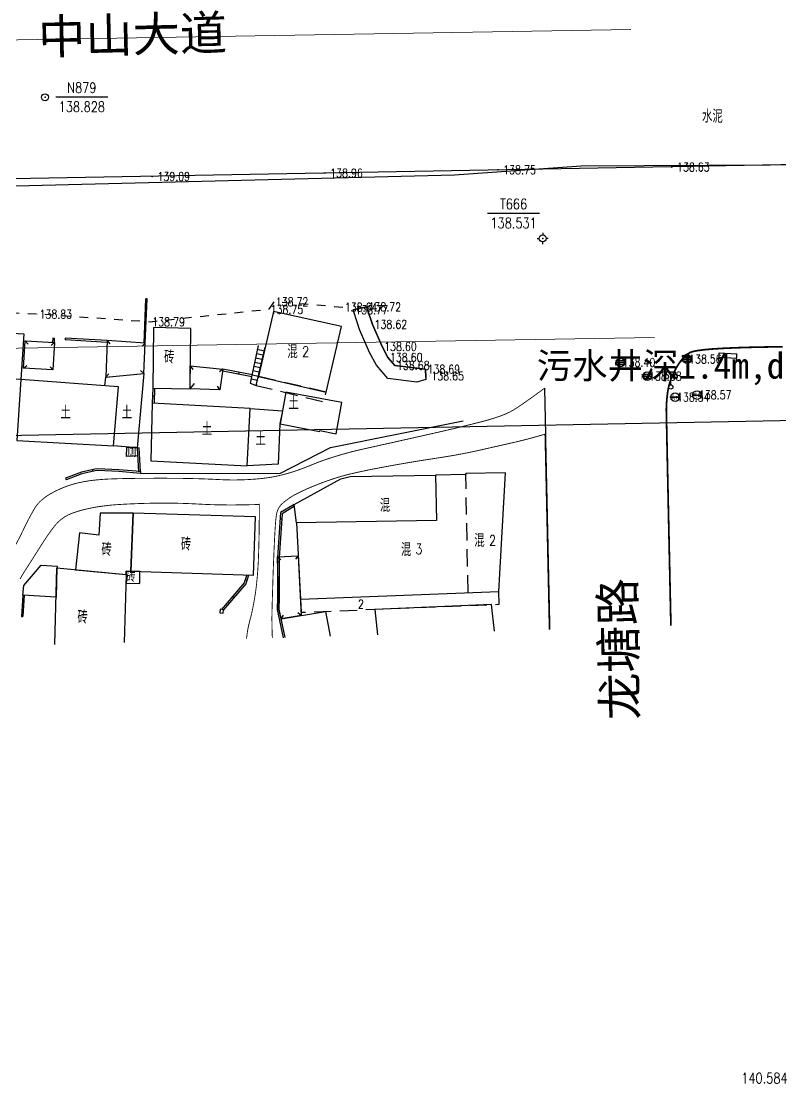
# Model space of a CAD drawing. Extents: x 529262 to 576451, y 2694391 to 2717535.
# Drawn here: x 566549.9 to 566637.6, y 2709577.2 to 2709700.4 of the extents above; entities that cross this region are included whole.
import ezdxf
from ezdxf.enums import TextEntityAlignment as Align
from ezdxf.xclip import XClip

# ---------------------------------------------------------------- set-up
doc = ezdxf.new("R2010")
doc.units = 0
doc.header["$XCLIPFRAME"] = 0
for name, pattern in [('X2', [10, 8, -2]), ('X5', [3, 2, -1]), ('X6', [2, 1, -1])]:
    doc.linetypes.add(name, pattern=pattern)
for name, color, linetype in [('a红线图', 1, 'Continuous'), ('COMPONENT', 8, 'Continuous'), ('DLDW', 8, 'Continuous'), ('DLSS', 4, 'Continuous'), ('DMTZ', 8, 'Continuous'), ('GCD', 8, 'Continuous'), ('GXYZ', 8, 'Continuous'), ('JMD', 8, 'Continuous'), ('KZD', 8, 'Continuous'), ('PP-COM', 7, 'Continuous'), ('RD-中线', 40, 'Continuous'), ('RD-红线', 7, 'Continuous'), ('RD-路名', 7, 'Continuous'), ('ZBTZ', 8, 'Continuous'), ('ZJ', 7, 'Continuous')]:
    doc.layers.add(name, color=color, linetype=linetype)
doc.layers.add('现状管道深度（物探资料）', color=2, linetype='Continuous', plot=False)
doc.styles.add('HZ', font='rs.shx', dxfattribs={"width": 0.8, "bigfont": 'hztxt.shx'})
doc.styles.add('romanc', font='romanc.shx', dxfattribs={"width": 0.8})
doc.styles.get("Standard").update_dxf_attribs({"font": '', "height": 2.5, "bigfont": 'smfs.shx'})
doc.styles.add('宋体', font='', dxfattribs={"width": 0.75})
doc.styles.add('黑体', font='simhei.ttf')
doc.styles.get('Standard').set_extended_font_data('FangSong_GB2312')
doc.styles.get('宋体').set_extended_font_data('SimSun')
doc.linetypes.add('10421', pattern='A,2,[150,AAA.SHX,S=0.5,R=0,X=0,Y=0.5],1e-11', length=2)
doc.linetypes.add('1161', pattern='A,0,[149,AAA.SHX,S=0.15,R=0,X=0,Y=0],-1.6', length=1.6)
doc.linetypes.add('444', pattern='A,4.5,[145,AAA.SHX,S=1,R=0,X=0,Y=1],4.5,-0.5,[146,AAA.SHX,S=1,R=0,X=0,Y=0],-0.5', length=10)

# ---------------------------------------------------------------- blocks, each defined once
blk = doc.blocks.new('A$C19FD0107')
at = {"layer": 'RD-中线', "color": 8, "linetype": 'Continuous'}
blk.add_lwpolyline([(-1765.32, 14833.87), (-1870.24, 14834.36, -0.07773), (-2297.41, 14903.2), (-2763.51, 15055.04, -0.002412), (-2772.67, 15058.08), (-3168.08, 15191.13, 0.031805), (-3413.66, 15256.72), (-3481.17, 15270.22, 0.040764), (-3610.52, 15285.28), (-3824.79, 15292.66, 0.003807), (-3833.93, 15292.91), (-3984.46, 15295.8, 0.004916), (-3996.26, 15295.91), (-4213.61, 15295.81, 0.004475), (-4218.97, 15295.76), (-4356.1, 15293.25, -0.000047), (-4356.15, 15293.25), (-5280.16, 15276.46)], format="xyb", dxfattribs=at)
at = {"layer": 'RD-中线', "color": 8, "linetype": 'Continuous', "flags": 128}
for points in [[(-4490.73, 14139.44, 0), (-4490.29, 14139.42)], [(-3818.25, 14086.17, 0), (-3817.74, 14086.17)]]:
    blk.add_lwpolyline(points, format="xyb", dxfattribs=at)
at = {"layer": 'RD-红线', "color": 8, "linetype": 'Continuous', "flags": 128}
blk.add_lwpolyline([(-4537.78, 15260.22), (-4358.43, 15263.69), (-4329.32, 15264.25, -0.258529), (-4226.51, 15209.85), (-4206.59, 15179.33)], format="xyb", dxfattribs=at)
blk = doc.blocks.new('GC200')
at = {"linetype": 'Continuous', "const_width": 0.2, "flags": 128}
blk.add_lwpolyline([(-0.1, 0, 1), (0.1, 0, 1)], format="xyb", close=True, dxfattribs=at)
blk = doc.blocks.new('gc097')
at = {"color": 8}
for p, q in [((-1, 2.9), (-1, 3.5)), ((-1, 3.5), (1, 3.5)), ((0, 0.5), (0, 3.5)), ((1, 3.5), (1, 2.9))]:
    blk.add_line(p, q, dxfattribs=at)
for centre in [(-1, 2.4), (1, 2.4), (0, 0)]:
    blk.add_circle(centre, 0.5, dxfattribs=at)
blk = doc.blocks.new('gc117')
at = {"color": 8}
blk.add_circle((0, 0), 0.8, dxfattribs=at)
blk.add_point((0, 0), dxfattribs=at)
blk = doc.blocks.new('gc116')
at = {"color": 8}
for p, q in [((-1.3, 0), (-0.8, 0)), ((0, 1.3), (0, 0.8)), ((1.3, 0), (0.8, 0)), ((0, -1.3), (0, -0.8))]:
    blk.add_line(p, q, dxfattribs=at)
blk.add_circle((0, 0), 0.8, dxfattribs=at)
blk.add_point((0, 0), dxfattribs=at)
blk = doc.blocks.new('gcbj0101')
blk.add_line((-1, 0), (1, 0))
blk.add_circle((0, 0), 1)
blk = doc.blocks.new('gcbj0103')
for p, q in [((-1, 0), (1, 0)), ((-0.9, 0.43), (0.9, 0.43)), ((-0.88, -0.47), (0.88, -0.47))]:
    blk.add_line(p, q)
blk.add_circle((0, 0), 1)

msp = doc.modelspace()

# ---------------------------------------------------------------- linework, layer by layer
at = {"layer": 'a红线图', "color": 8, "linetype": 'Continuous', "lineweight": 0, "flags": 128}
for points in [[(564727.349, 2709667.84), (566620.304, 2709699.43)], [(564727.349, 2709667.84), (566620.304, 2709699.43)], [(564727.349, 2709632.223), (566623.018, 2709663.858)], [(564727.349, 2709632.223), (566623.018, 2709663.858)]]:
    msp.add_lwpolyline(points, dxfattribs=at)
at = {"layer": 'DLDW', "color": 252, "linetype": 'Continuous'}
for p, q in [((566630.459, 2709661.077), (566630.512, 2709662.076)), ((566630.459, 2709661.077), (566630.512, 2709662.076)), ((566630.486, 2709661.576), (566632.53, 2709661.468)), ((566630.486, 2709661.576), (566632.53, 2709661.468)), ((566630.512, 2709662.076), (566632.556, 2709661.967)), ((566630.512, 2709662.076), (566632.556, 2709661.967)), ((566632.503, 2709660.968), (566632.556, 2709661.967)), ((566632.503, 2709660.968), (566632.556, 2709661.967))]:
    msp.add_line(p, q, dxfattribs=at)
at = {"layer": 'DLDW', "color": 252, "linetype": 'Continuous', "elevation": 139.402, "flags": 128}
msp.add_lwpolyline([(566563.351, 2709650.191), (566562.042, 2709650.126), (566562.082, 2709651.177), (566563.256, 2709651.12), (566563.301, 2709651.082)], dxfattribs=at)
at = {"layer": 'DLSS', "linetype": 'X6', "flags": 128}
msp.add_lwpolyline([(566587.005, 2709667.333), (566579.031, 2709667.967), (566578.435, 2709667.083), (566564.763, 2709665.639), (566551.733, 2709666.55), (566532.438, 2709667.198), (566527.127, 2709663.965)], dxfattribs=at)
msp.add_lwpolyline([(566587.005, 2709667.333), (566579.031, 2709667.967), (566578.435, 2709667.083), (566564.763, 2709665.639), (566551.733, 2709666.55), (566532.438, 2709667.198), (566527.127, 2709663.965)], dxfattribs=at)
at = {"layer": 'DLSS', "linetype": 'Continuous', "const_width": 0.2, "elevation": 139.079, "flags": 128}
for points in [[(566636.89, 2709662.77), (566635.9, 2709662.754), (566634.03, 2709662.715), (566632.38, 2709662.663), (566630.95, 2709662.6), (566629.74, 2709662.524), (566628.749, 2709662.436), (566627.978, 2709662.336), (566627.427, 2709662.224), (566627.095, 2709662.099), (566626.876, 2709661.956), (566626.662, 2709661.786), (566626.452, 2709661.59), (566626.247, 2709661.368), (566626.047, 2709661.12), (566625.851, 2709660.845), (566625.661, 2709660.545), (566625.475, 2709660.218), (566625.3, 2709659.88), (566625.143, 2709659.548), (566625.003, 2709659.22), (566624.881, 2709658.898), (566624.777, 2709658.581), (566624.69, 2709658.27), (566624.62, 2709657.963), (566624.568, 2709657.662), (566624.528, 2709657.365), (566624.493, 2709657.074), (566624.463, 2709656.787), (566624.439, 2709656.506), (566624.42, 2709656.23), (566624.407, 2709655.959), (566624.398, 2709655.692), (566624.396, 2709655.431), (566624.417, 2709654.237), (566624.479, 2709651.174), (566624.584, 2709646.24), (566624.65, 2709643.159)], [(566636.89, 2709662.77), (566635.9, 2709662.754), (566634.03, 2709662.715), (566632.38, 2709662.663), (566630.95, 2709662.6), (566629.74, 2709662.524), (566628.749, 2709662.436), (566627.978, 2709662.336), (566627.427, 2709662.224), (566627.095, 2709662.099), (566626.876, 2709661.956), (566626.662, 2709661.786), (566626.452, 2709661.59), (566626.247, 2709661.368), (566626.047, 2709661.12), (566625.851, 2709660.845), (566625.661, 2709660.545), (566625.475, 2709660.218), (566625.3, 2709659.88), (566625.143, 2709659.548), (566625.003, 2709659.22), (566624.881, 2709658.898), (566624.777, 2709658.581), (566624.69, 2709658.27), (566624.62, 2709657.963), (566624.568, 2709657.662), (566624.528, 2709657.365), (566624.493, 2709657.074), (566624.463, 2709656.787), (566624.439, 2709656.506), (566624.42, 2709656.23), (566624.407, 2709655.959), (566624.398, 2709655.692), (566624.396, 2709655.431), (566624.417, 2709654.237), (566624.479, 2709651.174), (566624.584, 2709646.24), (566624.65, 2709643.159)], [(566637.823, 2709662.784), (566636.89, 2709662.77)], [(566637.823, 2709662.784), (566636.89, 2709662.77)], [(566624.65, 2709643.159), (566624.73, 2709639.435), (566624.918, 2709630.761), (566624.923, 2709630.552)], [(566624.65, 2709643.159), (566624.73, 2709639.435), (566624.918, 2709630.761), (566624.923, 2709630.552)]]:
    msp.add_lwpolyline(points, dxfattribs=at)
at = {"layer": 'DLSS', "linetype": 'X2', "const_width": 0.1, "flags": 128}
for points in [[(566610.346, 2709658.014), (566609.728, 2709657.56), (566609.156, 2709657.144), (566608.631, 2709656.767), (566608.152, 2709656.428), (566607.719, 2709656.128), (566607.332, 2709655.867), (566606.992, 2709655.644), (566606.698, 2709655.459), (566606.407, 2709655.294), (566606.074, 2709655.13), (566605.699, 2709654.967), (566605.284, 2709654.805), (566604.827, 2709654.644), (566604.328, 2709654.484), (566603.788, 2709654.325), (566603.207, 2709654.166), (566602.582, 2709654.005), (566601.911, 2709653.835), (566601.194, 2709653.658), (566600.431, 2709653.473), (566599.622, 2709653.281), (566598.766, 2709653.081), (566597.865, 2709652.873), (566596.917, 2709652.658), (566595.952, 2709652.44), (566594.998, 2709652.225), (566594.055, 2709652.013), (566593.123, 2709651.804), (566592.202, 2709651.599), (566591.292, 2709651.396), (566590.393, 2709651.196), (566589.504, 2709650.999), (566588.633, 2709650.797), (566587.785, 2709650.584), (566586.961, 2709650.358), (566586.16, 2709650.121), (566585.382, 2709649.871), (566584.628, 2709649.61), (566583.897, 2709649.336), (566583.189, 2709649.051), (566582.497, 2709648.773), (566581.813, 2709648.522), (566581.137, 2709648.299), (566580.469, 2709648.103), (566579.808, 2709647.934), (566579.156, 2709647.793), (566578.512, 2709647.678), (566577.875, 2709647.592), (566577.239, 2709647.525), (566576.597, 2709647.473), (566575.948, 2709647.434), (566575.293, 2709647.409), (566574.631, 2709647.398), (566573.962, 2709647.401), (566573.287, 2709647.418), (566572.606, 2709647.448), (566571.902, 2709647.483), (566571.161, 2709647.513), (566570.381, 2709647.539), (566569.564, 2709647.56), (566568.71, 2709647.576), (566567.817, 2709647.587), (566566.887, 2709647.593), (566565.919, 2709647.595), (566564.963, 2709647.593), (566564.068, 2709647.589), (566563.234, 2709647.581), (566562.46, 2709647.571), (566561.748, 2709647.559), (566561.097, 2709647.543), (566560.507, 2709647.525), (566559.978, 2709647.505), (566559.487, 2709647.478), (566559.012, 2709647.444), (566558.551, 2709647.402), (566558.105, 2709647.352), (566557.675, 2709647.294), (566557.26, 2709647.227), (566556.859, 2709647.153), (566556.474, 2709647.07), (566556.097, 2709646.977), (566555.722, 2709646.87), (566555.349, 2709646.75), (566554.977, 2709646.617), (566554.607, 2709646.469), (566554.238, 2709646.308), (566553.872, 2709646.134), (566553.507, 2709645.946), (566553.155, 2709645.748), (566552.831, 2709645.543), (566552.532, 2709645.33), (566552.26, 2709645.11), (566552.015, 2709644.883), (566551.796, 2709644.648), (566551.603, 2709644.407), (566551.437, 2709644.158), (566551.279, 2709643.891), (566551.112, 2709643.597), (566550.936, 2709643.276), (566550.751, 2709642.927), (566550.557, 2709642.551), (566550.353, 2709642.147), (566550.141, 2709641.716), (566549.919, 2709641.258), (566549.69, 2709640.794), (566549.458, 2709640.348), (566549.221, 2709639.92), (566548.98, 2709639.509), (566548.735, 2709639.115), (566548.486, 2709638.739), (566548.233, 2709638.38), (566547.975, 2709638.039), (566547.714, 2709637.707), (566547.449, 2709637.377), (566547.18, 2709637.047), (566546.909, 2709636.719), (566546.633, 2709636.393), (566546.355, 2709636.067), (566546.073, 2709635.743), (566545.787, 2709635.421), (566545.485, 2709635.093), (566545.154, 2709634.753), (566544.794, 2709634.4), (566544.406, 2709634.036), (566543.988, 2709633.659), (566543.541, 2709633.271), (566543.065, 2709632.87), (566542.56, 2709632.457), (566542.026, 2709632.044), (566541.46, 2709631.642), (566540.864, 2709631.252), (566540.237, 2709630.874), (566539.579, 2709630.507), (566538.891, 2709630.152), (566538.171, 2709629.809), (566537.421, 2709629.477), (566536.659, 2709629.147), (566535.906, 2709628.807), (566535.16, 2709628.459), (566534.422, 2709628.101), (566533.752, 2709627.764)], [(566577.372, 2709644.656), (566577.371, 2709643.841), (566577.367, 2709643.048), (566577.359, 2709642.278), (566577.35, 2709641.53), (566577.337, 2709640.805), (566577.321, 2709640.102), (566577.303, 2709639.422), (566577.282, 2709638.765), (566577.257, 2709638.13), (566577.225, 2709637.519), (566577.189, 2709636.932), (566577.147, 2709636.368), (566577.099, 2709635.827), (566577.045, 2709635.31), (566576.986, 2709634.816), (566576.921, 2709634.346), (566576.852, 2709633.896), (566576.78, 2709633.463), (566576.705, 2709633.047), (566576.627, 2709632.648), (566576.547, 2709632.265), (566576.464, 2709631.9), (566576.378, 2709631.551), (566576.289, 2709631.22), (566576.203, 2709630.892), (566576.125, 2709630.557), (566576.056, 2709630.212), (566575.996, 2709629.86), (566575.943, 2709629.498), (566575.9, 2709629.129), (566575.893, 2709629.053)]]:
    msp.add_lwpolyline(points, dxfattribs=at)
at = {"layer": 'DLSS', "linetype": 'Continuous', "const_width": 0.1, "flags": 128}
for points in [[(566610.416, 2709652.693), (566609.886, 2709652.54), (566609.368, 2709652.395), (566608.862, 2709652.256), (566608.368, 2709652.125), (566607.886, 2709652.001), (566607.416, 2709651.884), (566606.958, 2709651.774), (566606.512, 2709651.671), (566606.066, 2709651.57), (566605.609, 2709651.467), (566605.139, 2709651.361), (566604.659, 2709651.252), (566604.167, 2709651.141), (566603.663, 2709651.027), (566603.148, 2709650.911), (566602.621, 2709650.791), (566602.074, 2709650.671), (566601.498, 2709650.552), (566600.893, 2709650.433), (566600.259, 2709650.315), (566599.596, 2709650.197), (566598.904, 2709650.081), (566598.183, 2709649.965), (566597.432, 2709649.85), (566596.666, 2709649.732), (566595.896, 2709649.611), (566595.122, 2709649.485), (566594.344, 2709649.354), (566593.563, 2709649.219), (566592.778, 2709649.08), (566591.99, 2709648.936), (566591.197, 2709648.788), (566590.429, 2709648.639), (566589.71, 2709648.494), (566589.042, 2709648.353), (566588.423, 2709648.215), (566587.856, 2709648.082), (566587.338, 2709647.952), (566586.871, 2709647.826), (566586.454, 2709647.703), (566586.061, 2709647.58), (566585.668, 2709647.45), (566585.274, 2709647.314), (566584.88, 2709647.173), (566584.484, 2709647.025), (566584.088, 2709646.871), (566583.691, 2709646.711), (566583.293, 2709646.545), (566582.909, 2709646.379), (566582.552, 2709646.22), (566582.222, 2709646.067), (566581.919, 2709645.92), (566581.644, 2709645.779), (566581.396, 2709645.645), (566581.176, 2709645.518), (566580.982, 2709645.396), (566580.808, 2709645.28), (566580.645, 2709645.166), (566580.493, 2709645.054), (566580.351, 2709644.946), (566580.221, 2709644.84), (566580.102, 2709644.737), (566579.993, 2709644.636), (566579.896, 2709644.539), (566579.807, 2709644.439), (566579.726, 2709644.334), (566579.652, 2709644.223), (566579.585, 2709644.105), (566579.525, 2709643.982), (566579.472, 2709643.853), (566579.426, 2709643.717), (566579.388, 2709643.576), (566579.353, 2709643.404), (566579.319, 2709643.176), (566579.286, 2709642.893), (566579.254, 2709642.554), (566579.223, 2709642.16), (566579.192, 2709641.711), (566579.163, 2709641.206), (566579.134, 2709640.646), (566579.107, 2709640.063), (566579.081, 2709639.49), (566579.056, 2709638.927), (566579.033, 2709638.374), (566579.011, 2709637.831), (566578.991, 2709637.298), (566578.972, 2709636.775), (566578.955, 2709636.263), (566578.938, 2709635.757), (566578.923, 2709635.256), (566578.907, 2709634.758), (566578.893, 2709634.265), (566578.878, 2709633.775), (566578.865, 2709633.29), (566578.851, 2709632.809), (566578.839, 2709632.332), (566578.829, 2709631.845), (566578.826, 2709631.335), (566578.83, 2709630.801), (566578.84, 2709630.245), (566578.856, 2709629.665), (566578.875, 2709629.144)], [(566577.363, 2709644.567), (566576.401, 2709644.54), (566575.475, 2709644.522), (566574.583, 2709644.513), (566573.727, 2709644.512), (566572.905, 2709644.521), (566572.119, 2709644.538), (566571.367, 2709644.563), (566570.65, 2709644.598), (566569.959, 2709644.634), (566569.285, 2709644.664), (566568.627, 2709644.688), (566567.986, 2709644.706), (566567.361, 2709644.719), (566566.752, 2709644.726), (566566.16, 2709644.727), (566565.585, 2709644.722), (566565.021, 2709644.713), (566564.464, 2709644.701), (566563.912, 2709644.686), (566563.368, 2709644.668), (566562.829, 2709644.647), (566562.297, 2709644.624), (566561.772, 2709644.597), (566561.253, 2709644.568), (566560.743, 2709644.534), (566560.247, 2709644.491), (566559.763, 2709644.441), (566559.293, 2709644.383), (566558.835, 2709644.317), (566558.391, 2709644.244), (566557.96, 2709644.162), (566557.542, 2709644.073), (566557.142, 2709643.978), (566556.769, 2709643.881), (566556.42, 2709643.78), (566556.096, 2709643.677), (566555.798, 2709643.571), (566555.525, 2709643.462), (566555.278, 2709643.35), (566555.055, 2709643.235), (566554.848, 2709643.111), (566554.644, 2709642.971), (566554.444, 2709642.816), (566554.247, 2709642.645), (566554.055, 2709642.459), (566553.867, 2709642.257), (566553.682, 2709642.04), (566553.502, 2709641.807), (566553.321, 2709641.56), (566553.137, 2709641.302), (566552.948, 2709641.033), (566552.756, 2709640.751), (566552.56, 2709640.458), (566552.36, 2709640.154), (566552.156, 2709639.837), (566551.948, 2709639.509), (566551.738, 2709639.176), (566551.528, 2709638.844), (566551.319, 2709638.513), (566551.109, 2709638.182), (566550.899, 2709637.853), (566550.689, 2709637.525), (566550.48, 2709637.197), (566550.27, 2709636.871), (566550.069, 2709636.551), (566549.888, 2709636.245), (566549.726, 2709635.952)]]:
    msp.add_lwpolyline(points, dxfattribs=at)
at = {"layer": 'DLSS', "linetype": 'Continuous', "const_width": 0.2}
msp.add_lwpolyline([(566610.416, 2709652.643), (566610.616, 2709643.52), (566610.796, 2709635.285), (566610.909, 2709630.123)], dxfattribs=at)
at = {"layer": 'DMTZ', "linetype": '10421', "flags": 128}
msp.add_lwpolyline([(566563.637, 2709648.159), (566579.829, 2709648.182), (566585.597, 2709651.133), (566600.917, 2709654.233)], dxfattribs=at)
at = {"layer": 'JMD', "linetype": 'Continuous'}
for p, q in [((566564.411, 2709668.308), (566564.261, 2709668.314)), ((566550.316, 2709663.467), (566550.648, 2709663.093)), ((566554.944, 2709663.768), (566554.932, 2709663.569)), ((566559.779, 2709663.486), (566559.767, 2709663.286)), ((566559.779, 2709663.486), (566560.115, 2709663.116)), ((566553.484, 2709663.279), (566553.284, 2709663.285)), ((566553.71, 2709663.266), (566553.336, 2709662.934)), ((566564.2, 2709663.197), (566563.826, 2709662.865)), ((566564.2, 2709663.197), (566564.05, 2709663.203)), ((566577.22, 2709662.919), (566576.328, 2709658.572)), ((566577.008, 2709658.318, 143.29), (566578.036, 2709662.751)), ((566577.132, 2709662.49), (566577.937, 2709662.325)), ((566576.831, 2709661.021), (566577.598, 2709660.863)), ((566576.931, 2709661.511), (566577.711, 2709661.351)), ((566577.032, 2709662.001), (566577.824, 2709661.838)), ((566550.128, 2709660.301), (566550.502, 2709660.633)), ((566553.522, 2709660.099), (566553.19, 2709660.473)), ((566564.012, 2709659.685), (566563.651, 2709660.032)), ((566569.399, 2709660.565), (566569.708, 2709660.171)), ((566573.17, 2709660.202), (566572.776, 2709659.894)), ((566575.016, 2709659.841), (566574.978, 2709659.645)), ((566576.63, 2709660.041), (566577.372, 2709659.889)), ((566576.73, 2709660.531), (566577.485, 2709660.376)), ((566559.649, 2709659.283), (566559.991, 2709659.647)), ((566569.363, 2709657.935, 138.95), (566569.894, 2709658.543)), ((566576.328, 2709658.572), (566577.008, 2709658.318, 143.29)), ((566576.429, 2709659.062), (566577.146, 2709658.915)), ((566576.529, 2709659.552), (566577.259, 2709659.402)), ((566577.259, 2709659.402), (566577.221, 2709659.206)), ((566572.821, 2709657.823), (566572.522, 2709658.224)), ((566565.035, 2709657.154, 138.746), (566565.234, 2709657.148, 138.746)), ((566563.501, 2709651.093), (566563.301, 2709651.082)), ((566554.987, 2709647.615), (566555.056, 2709647.427)), ((566558.096, 2709648.573), (566558.141, 2709648.378)), ((566563.654, 2709648.359), (566563.454, 2709648.348)), ((566563.654, 2709648.359), (566563.637, 2709648.159)), ((566579.777, 2709642.927), (566579.976, 2709642.913)), ((566579.472, 2709637.937), (566579.672, 2709637.936)), ((566579.475, 2709638.505), (566579.842, 2709638.166)), ((566581.87, 2709638.632), (566581.535, 2709638.261)), ((566575.916, 2709635.773, 139.848), (566575.725, 2709635.833, 139.848)), ((566550.043, 2709634.097), (566550.193, 2709634.088)), ((566574.469, 2709633.841, 139.848), (566574.317, 2709633.97, 139.848)), ((566579.439, 2709632.937), (566579.639, 2709632.934)), ((566549.894, 2709631.644), (566550.044, 2709631.635)), ((566579.884, 2709631.362), (566580.162, 2709631.777)), ((566582.219, 2709631.753), (566581.829, 2709632.066))]:
    msp.add_line(p, q, dxfattribs=at)
at = {"layer": 'JMD', "linetype": '444', "flags": 128}
msp.add_lwpolyline([(566448.105, 2709679.011), (566546.096, 2709681.278), (566599.934, 2709682.641), (566614.55, 2709683.695), (566672.77, 2709684.004), (566687.838, 2709683.703), (566702.303, 2709683.402), (566712.136, 2709681.984)], dxfattribs=at)
at = {"layer": 'JMD', "linetype": 'Continuous', "flags": 128}
for points in [[(566564.05, 2709663.203), (566564.261, 2709668.314)], [(566564.2, 2709663.197), (566564.411, 2709668.308)], [(566596.6, 2709659.214), (566596.558, 2709660.179), (566593.037, 2709660.63), (566592.222, 2709661.557), (566591.554, 2709662.807), (566590.446, 2709665.366), (566589.742, 2709667.379), (566588.218, 2709667.03)], [(566559.767, 2709663.286), (566554.932, 2709663.569)], [(566559.779, 2709663.486), (566554.944, 2709663.768)], [(566573.141, 2709660.004), (566576.488, 2709659.349)], [(566563.454, 2709648.348), (566563.301, 2709651.082)], [(566563.637, 2709648.159), (566561.126, 2709648.37), (566558.716, 2709648.486), (566558.406, 2709648.439), (566556.867, 2709648.088), (566555.056, 2709647.427)], [(566581.405, 2709644.556), (566579.824, 2709643.621), (566579.475, 2709638.455), (566579.454, 2709633.82), (566579.431, 2709632.448), (566580.134, 2709629.182)], [(566581.432, 2709644.354), (566580.018, 2709643.484), (566579.675, 2709638.447), (566579.654, 2709633.818), (566579.631, 2709632.468), (566580.337, 2709629.189)]]:
    msp.add_lwpolyline(points, dxfattribs=at)
for points in [[(566588.218, 2709667.03), (566589.742, 2709667.379), (566590.446, 2709665.366), (566591.554, 2709662.807), (566592.222, 2709661.557), (566593.037, 2709660.63), (566596.558, 2709660.179), (566596.6, 2709659.214), (566596.599, 2709658.994), (566595.572, 2709658.692), (566592.234, 2709659.12), (566590.898, 2709660.64), (566590.112, 2709662.111), (566588.955, 2709664.783), (566588.704, 2709665.5), (566588.219, 2709667.031)], [(566553.498, 2709663.756), (566553.484, 2709663.279), (566553.71, 2709663.266), (566553.723, 2709663.742)], [(566579.544, 2709649.222), (566575.956, 2709649.015), (566576.311, 2709655.649), (566580.056, 2709655.398), (566579.759, 2709653.879)], [(566550.043, 2709634.097), (566550.15, 2709635.226), (566552.184, 2709637.549), (566554.029, 2709637.436), (566554.021, 2709637.236), (566553.991, 2709637.239), (566553.904, 2709633.864)], [(566573.191, 2709632.004), (566573.248, 2709632.407), (566572.852, 2709632.463), (566572.795, 2709632.06)]]:
    msp.add_lwpolyline(points, close=True, dxfattribs=at)
for points, elevation in [([(566586.849, 2709665.12), (566578.992, 2709666.869), (566577.258, 2709659.346), (566585.101, 2709657.538)], 143.29), ([(566569.46, 2709664.909), (566565.156, 2709665.001), (566565.059, 2709657.994), (566569.363, 2709657.935)], 138.95), ([(566549.809, 2709659.001), (566545.803, 2709659.251), (566546.147, 2709664.519), (566550.152, 2709664.257)], 138.916), ([(566553.71, 2709663.266), (566553.522, 2709660.099), (566550.128, 2709660.301), (566550.316, 2709663.467)], 138.449), ([(566569.399, 2709660.565), (566573.17, 2709660.202), (566572.821, 2709657.823), (566569.363, 2709657.935)], 138.95), ([(566561.113, 2709658.151), (566549.809, 2709659.001), (566549.37, 2709651.942), (566560.517, 2709651.335)], 140.5), ([(566579.774, 2709653.869), (566584.339, 2709652.997), (566584.358, 2709653.095), (566586.241, 2709652.741), (566586.902, 2709656.341), (566580.445, 2709657.526)], 138.611), ([(566565.009, 2709656.255), (566564.854, 2709649.61), (566575.956, 2709649.015), (566576.311, 2709655.649)], 138.725), ([(566581.668, 2709642.44), (566581.405, 2709644.556), (566586.788, 2709647.52), (566587.874, 2709647.804), (566597.741, 2709647.97), (566597.83, 2709642.711)], 139.56), ([(566605.041, 2709634.531), (566605.806, 2709648.238), (566601.219, 2709648.147), (566601.222, 2709648.039), (566597.741, 2709647.97), (566597.83, 2709642.711), (566581.668, 2709642.44), (566582.134, 2709633.636)], 139.56), ([(566562.785, 2709643.562), (566558.997, 2709643.579), (566558.847, 2709641.026), (566556.596, 2709641.281), (566556.149, 2709637.036), (566561.992, 2709636.488), (566561.997, 2709636.846), (566562.542, 2709636.846)], 139.678), ([(566576.716, 2709636.4), (566576.932, 2709643.134), (566562.785, 2709643.562), (566562.542, 2709636.846)], 139.678), ([(566579.475, 2709638.505), (566581.87, 2709638.632), (566582.219, 2709631.753), (566579.884, 2709631.362), (566579.631, 2709632.468)], 139.593), ([(566561.976, 2709635.494), (566563.55, 2709635.438), (566563.571, 2709636.821), (566561.997, 2709636.846)], 140.044)]:
    msp.add_lwpolyline(points, close=True, dxfattribs=dict(at, elevation=elevation))
for points, elevation in [([(566564.012, 2709659.685), (566564.2, 2709663.197), (566559.779, 2709663.486), (566559.649, 2709659.283)], 140.172), ([(566559.523, 2709658.264), (566559.649, 2709659.283), (566564.012, 2709659.685), (566563.256, 2709651.12), (566560.517, 2709651.335)], 140.5), ([(566565.259, 2709657.992), (566565.209, 2709656.244)], 138.746), ([(566553.764, 2709628.376), (566553.991, 2709637.239), (566561.992, 2709636.488), (566561.757, 2709628.62)], 141.965), ([(566575.911, 2709636.425), (566575.62, 2709635.5), (566573.013, 2709632.44)], 139.848), ([(566576.116, 2709636.41), (566575.799, 2709635.402), (566573.248, 2709632.407)], 139.848), ([(566550.043, 2709634.097), (566549.894, 2709631.644)], 140.339), ([(566550.193, 2709634.088), (566550.044, 2709631.635)], 140.339), ([(566604.555, 2709629.929), (566604.204, 2709633.007), (566590.706, 2709632.455), (566591.031, 2709629.516)], 140.452), ([(566580.348, 2709629.189), (566579.884, 2709631.362), (566585.001, 2709632.219), (566585.567, 2709629.348)], 140.452)]:
    msp.add_lwpolyline(points, dxfattribs=dict(at, elevation=elevation))
at = {"layer": 'JMD', "flags": 128}
for points in [[(566576.528, 2709659.545), (566573.17, 2709660.202)], [(566563.654, 2709648.359), (566563.501, 2709651.093)], [(566563.654, 2709648.359), (566561.14, 2709648.57), (566558.706, 2709648.687), (566558.369, 2709648.636), (566556.81, 2709648.28), (566554.987, 2709647.615)]]:
    msp.add_lwpolyline(points, dxfattribs=at)
at = {"layer": 'JMD', "linetype": 'X5', "elevation": 143.29, "flags": 128}
msp.add_lwpolyline([(566585.101, 2709657.538), (566577.258, 2709659.346), (566577.008, 2709658.318), (566584.829, 2709656.417)], close=True, dxfattribs=at)
at = {"layer": 'JMD', "elevation": 138.746, "flags": 128}
msp.add_lwpolyline([(566565.059, 2709657.994), (566565.009, 2709656.255)], dxfattribs=at)
at = {"layer": 'JMD', "linetype": 'X5', "elevation": 139.56, "flags": 128}
msp.add_lwpolyline([(566601.493, 2709634.392), (566601.219, 2709648.147)], dxfattribs=at)
at = {"layer": 'JMD', "linetype": 'X5', "flags": 128}
msp.add_lwpolyline([(566582.134, 2709633.636), (566582.214, 2709632.116), (566605.076, 2709633.041), (566605.041, 2709634.531)], dxfattribs=at)
at = {"layer": 'KZD', "linetype": 'Continuous'}
for p, q in [((566559.864, 2709691.599, 138.828), (566553.864, 2709691.599, 138.828)), ((566609.745, 2709678.172, 138.531), (566603.745, 2709678.172, 138.531))]:
    msp.add_line(p, q, dxfattribs=at)
at = {"layer": 'ZBTZ', "linetype": '1161', "elevation": 138.434, "flags": 128}
msp.add_lwpolyline([(566610.466, 2709652.643), (566610.346, 2709658.014)], dxfattribs=at)

# ---------------------------------------------------------------- block references
at = {"layer": 'COMPONENT', "linetype": 'Continuous', "xscale": 0.5, "yscale": 0.5}
for name, p in [('gcbj0103', (566619.103, 2709660.975)), ('gcbj0103', (566626.811, 2709661.356)), ('gcbj0103', (566622.165, 2709659.383)), ('gcbj0101', (566625.402, 2709656.961)), ('gcbj0101', (566627.942, 2709657.209))]:
    msp.add_blockref(name, p, dxfattribs=at)
at = {"layer": 'DLDW', "color": 252, "linetype": 'Continuous', "xscale": 0.5, "yscale": 0.5}
msp.add_blockref('gc097', (566624.912, 2709658.139, 138.4), dxfattribs=at)
msp.add_blockref('gc097', (566624.912, 2709658.139, 138.4), dxfattribs=at)
at = {"layer": 'GCD', "linetype": 'Continuous'}
ref = msp.add_blockref('GC200', (566584.955, 2709682.844, 138.96), dxfattribs=dict(at, xscale=0.5, yscale=0.5, zscale=0.5))
ref.add_attrib('height', '138.96', dxfattribs={"linetype": 'Continuous', "height": 1, "style": 'HZ', "width": 0.8}).set_placement((566585.555, 2709682.844, 138.96), align=Align.MIDDLE_LEFT)
ref = msp.add_blockref('GC200', (566604.949, 2709683.224, 138.748), dxfattribs=dict(at, xscale=0.5, yscale=0.5, zscale=0.5))
ref.add_attrib('height', '138.75', dxfattribs={"linetype": 'Continuous', "height": 1, "style": 'HZ', "width": 0.8}).set_placement((566605.549, 2709683.224, 138.748), align=Align.MIDDLE_LEFT)
ref = msp.add_blockref('GC200', (566625.032, 2709683.542, 138.63), dxfattribs=dict(at, xscale=0.5, yscale=0.5, zscale=0.5))
ref.add_attrib('height', '138.63', dxfattribs={"linetype": 'Continuous', "height": 1, "style": 'HZ', "width": 0.8}).set_placement((566625.632, 2709683.542, 138.63), align=Align.MIDDLE_LEFT)
ref = msp.add_blockref('GC200', (566564.997, 2709682.447, 139.09), dxfattribs=dict(at, xscale=0.5, yscale=0.5, zscale=0.5))
ref.add_attrib('height', '139.09', dxfattribs={"linetype": 'Continuous', "height": 1, "style": 'HZ', "width": 0.8}).set_placement((566565.597, 2709682.447, 139.09), align=Align.MIDDLE_LEFT)
ref = msp.add_blockref('GC200', (566579.027, 2709667.97, 138.716), dxfattribs=dict(at, xscale=0.1999999999534339, yscale=0.1999999999534339, zscale=0.1999999999534339))
ref.add_attrib('height', '138.72', dxfattribs={"linetype": 'Continuous', "height": 1, "style": 'HZ', "width": 0.8}).set_placement((566579.267, 2709667.97, 138.716), align=Align.MIDDLE_LEFT)
ref = msp.add_blockref('GC200', (566579.027, 2709667.97, 138.716), dxfattribs=dict(at, xscale=0.1999999999534339, yscale=0.1999999999534339, zscale=0.1999999999534339))
ref.add_attrib('height', '138.72', dxfattribs={"linetype": 'Continuous', "height": 1, "style": 'HZ', "width": 0.8}).set_placement((566579.267, 2709667.97, 138.716), align=Align.MIDDLE_LEFT)
ref = msp.add_blockref('GC200', (566578.431, 2709667.086, 138.752), dxfattribs=dict(at, xscale=0.1999999999534339, yscale=0.1999999999534339, zscale=0.1999999999534339))
ref.add_attrib('height', '138.75', dxfattribs={"linetype": 'Continuous', "height": 1, "style": 'HZ', "width": 0.8}).set_placement((566578.671, 2709667.086, 138.752), align=Align.MIDDLE_LEFT)
ref = msp.add_blockref('GC200', (566578.431, 2709667.086, 138.752), dxfattribs=dict(at, xscale=0.1999999999534339, yscale=0.1999999999534339, zscale=0.1999999999534339))
ref.add_attrib('height', '138.75', dxfattribs={"linetype": 'Continuous', "height": 1, "style": 'HZ', "width": 0.8}).set_placement((566578.671, 2709667.086, 138.752), align=Align.MIDDLE_LEFT)
ref = msp.add_blockref('GC200', (566587.001, 2709667.336, 138.641), dxfattribs=dict(at, xscale=0.1999999999534339, yscale=0.1999999999534339, zscale=0.1999999999534339))
ref.add_attrib('height', '138.64', dxfattribs={"linetype": 'Continuous', "height": 1, "style": 'HZ', "width": 0.8}).set_placement((566587.241, 2709667.336, 138.641), align=Align.MIDDLE_LEFT)
ref = msp.add_blockref('GC200', (566587.001, 2709667.336, 138.641), dxfattribs=dict(at, xscale=0.1999999999534339, yscale=0.1999999999534339, zscale=0.1999999999534339))
ref.add_attrib('height', '138.64', dxfattribs={"linetype": 'Continuous', "height": 1, "style": 'HZ', "width": 0.8}).set_placement((566587.241, 2709667.336, 138.641), align=Align.MIDDLE_LEFT)
ref = msp.add_blockref('GC200', (566588.214, 2709667.033, 138.774), dxfattribs=dict(at, xscale=0.1999999999534339, yscale=0.1999999999534339, zscale=0.1999999999534339))
ref.add_attrib('height', '138.77', dxfattribs={"linetype": 'Continuous', "height": 1, "style": 'HZ', "width": 0.8}).set_placement((566588.454, 2709667.033, 138.774), align=Align.MIDDLE_LEFT)
ref = msp.add_blockref('GC200', (566588.214, 2709667.033, 138.774), dxfattribs=dict(at, xscale=0.1999999999534339, yscale=0.1999999999534339, zscale=0.1999999999534339))
ref.add_attrib('height', '138.77', dxfattribs={"linetype": 'Continuous', "height": 1, "style": 'HZ', "width": 0.8}).set_placement((566588.454, 2709667.033, 138.774), align=Align.MIDDLE_LEFT)
ref = msp.add_blockref('GC200', (566589.738, 2709667.382, 138.719), dxfattribs=dict(at, xscale=0.1999999999534339, yscale=0.1999999999534339, zscale=0.1999999999534339))
ref.add_attrib('height', '138.72', dxfattribs={"linetype": 'Continuous', "height": 1, "style": 'HZ', "width": 0.8}).set_placement((566589.978, 2709667.382, 138.719), align=Align.MIDDLE_LEFT)
ref = msp.add_blockref('GC200', (566589.738, 2709667.382, 138.719), dxfattribs=dict(at, xscale=0.1999999999534339, yscale=0.1999999999534339, zscale=0.1999999999534339))
ref.add_attrib('height', '138.72', dxfattribs={"linetype": 'Continuous', "height": 1, "style": 'HZ', "width": 0.8}).set_placement((566589.978, 2709667.382, 138.719), align=Align.MIDDLE_LEFT)
ref = msp.add_blockref('GC200', (566551.729, 2709666.553, 138.83), dxfattribs=dict(at, xscale=0.1999999999534339, yscale=0.1999999999534339, zscale=0.1999999999534339))
ref.add_attrib('height', '138.83', dxfattribs={"linetype": 'Continuous', "height": 1, "style": 'HZ', "width": 0.8}).set_placement((566551.969, 2709666.553, 138.83), align=Align.MIDDLE_LEFT)
ref = msp.add_blockref('GC200', (566551.729, 2709666.553, 138.83), dxfattribs=dict(at, xscale=0.1999999999534339, yscale=0.1999999999534339, zscale=0.1999999999534339))
ref.add_attrib('height', '138.83', dxfattribs={"linetype": 'Continuous', "height": 1, "style": 'HZ', "width": 0.8}).set_placement((566551.969, 2709666.553, 138.83), align=Align.MIDDLE_LEFT)
ref = msp.add_blockref('GC200', (566564.759, 2709665.642, 138.785), dxfattribs=dict(at, xscale=0.1999999999534339, yscale=0.1999999999534339, zscale=0.1999999999534339))
ref.add_attrib('height', '138.79', dxfattribs={"linetype": 'Continuous', "height": 1, "style": 'HZ', "width": 0.8}).set_placement((566564.999, 2709665.642, 138.785), align=Align.MIDDLE_LEFT)
ref = msp.add_blockref('GC200', (566564.759, 2709665.642, 138.785), dxfattribs=dict(at, xscale=0.1999999999534339, yscale=0.1999999999534339, zscale=0.1999999999534339))
ref.add_attrib('height', '138.79', dxfattribs={"linetype": 'Continuous', "height": 1, "style": 'HZ', "width": 0.8}).set_placement((566564.999, 2709665.642, 138.785), align=Align.MIDDLE_LEFT)
ref = msp.add_blockref('GC200', (566590.442, 2709665.369, 138.62), dxfattribs=dict(at, xscale=0.1999999999534339, yscale=0.1999999999534339, zscale=0.1999999999534339))
ref.add_attrib('height', '138.62', dxfattribs={"linetype": 'Continuous', "height": 1, "style": 'HZ', "width": 0.8}).set_placement((566590.682, 2709665.369, 138.62), align=Align.MIDDLE_LEFT)
ref = msp.add_blockref('GC200', (566590.442, 2709665.369, 138.62), dxfattribs=dict(at, xscale=0.1999999999534339, yscale=0.1999999999534339, zscale=0.1999999999534339))
ref.add_attrib('height', '138.62', dxfattribs={"linetype": 'Continuous', "height": 1, "style": 'HZ', "width": 0.8}).set_placement((566590.682, 2709665.369, 138.62), align=Align.MIDDLE_LEFT)
ref = msp.add_blockref('GC200', (566591.55, 2709662.81, 138.603), dxfattribs=dict(at, xscale=0.1999999999534339, yscale=0.1999999999534339, zscale=0.1999999999534339))
ref.add_attrib('height', '138.60', dxfattribs={"linetype": 'Continuous', "height": 1, "style": 'HZ', "width": 0.8}).set_placement((566591.79, 2709662.81, 138.603), align=Align.MIDDLE_LEFT)
ref = msp.add_blockref('GC200', (566591.55, 2709662.81, 138.603), dxfattribs=dict(at, xscale=0.1999999999534339, yscale=0.1999999999534339, zscale=0.1999999999534339))
ref.add_attrib('height', '138.60', dxfattribs={"linetype": 'Continuous', "height": 1, "style": 'HZ', "width": 0.8}).set_placement((566591.79, 2709662.81, 138.603), align=Align.MIDDLE_LEFT)
ref = msp.add_blockref('GC200', (566592.218, 2709661.56, 138.596), dxfattribs=dict(at, xscale=0.1999999999534339, yscale=0.1999999999534339, zscale=0.1999999999534339))
ref.add_attrib('height', '138.60', dxfattribs={"linetype": 'Continuous', "height": 1, "style": 'HZ', "width": 0.8}).set_placement((566592.458, 2709661.56, 138.596), align=Align.MIDDLE_LEFT)
ref = msp.add_blockref('GC200', (566592.218, 2709661.56, 138.596), dxfattribs=dict(at, xscale=0.1999999999534339, yscale=0.1999999999534339, zscale=0.1999999999534339))
ref.add_attrib('height', '138.60', dxfattribs={"linetype": 'Continuous', "height": 1, "style": 'HZ', "width": 0.8}).set_placement((566592.458, 2709661.56, 138.596), align=Align.MIDDLE_LEFT)
ref = msp.add_blockref('GC200', (566593.033, 2709660.633, 138.681), dxfattribs=dict(at, xscale=0.1999999999534339, yscale=0.1999999999534339, zscale=0.1999999999534339))
ref.add_attrib('height', '138.68', dxfattribs={"linetype": 'Continuous', "height": 1, "style": 'HZ', "width": 0.8}).set_placement((566593.273, 2709660.633, 138.681), align=Align.MIDDLE_LEFT)
ref = msp.add_blockref('GC200', (566593.033, 2709660.633, 138.681), dxfattribs=dict(at, xscale=0.1999999999534339, yscale=0.1999999999534339, zscale=0.1999999999534339))
ref.add_attrib('height', '138.68', dxfattribs={"linetype": 'Continuous', "height": 1, "style": 'HZ', "width": 0.8}).set_placement((566593.273, 2709660.633, 138.681), align=Align.MIDDLE_LEFT)
ref = msp.add_blockref('GC200', (566619.109, 2709660.975, 138.398), dxfattribs=dict(at, xscale=0.1999999999534339, yscale=0.1999999999534339, zscale=0.1999999999534339))
ref.add_attrib('height', '138.40', dxfattribs={"linetype": 'Continuous', "height": 1, "style": 'HZ', "width": 0.8}).set_placement((566619.349, 2709660.975, 138.398), align=Align.MIDDLE_LEFT)
ref = msp.add_blockref('GC200', (566619.109, 2709660.975, 138.398), dxfattribs=dict(at, xscale=0.1999999999534339, yscale=0.1999999999534339, zscale=0.1999999999534339))
ref.add_attrib('height', '138.40', dxfattribs={"linetype": 'Continuous', "height": 1, "style": 'HZ', "width": 0.8}).set_placement((566619.349, 2709660.975, 138.398), align=Align.MIDDLE_LEFT)
ref = msp.add_blockref('GC200', (566626.78, 2709661.362, 138.557), dxfattribs=dict(at, xscale=0.1999999999534339, yscale=0.1999999999534339, zscale=0.1999999999534339))
ref.add_attrib('height', '138.56', dxfattribs={"linetype": 'Continuous', "height": 1, "style": 'HZ', "width": 0.8}).set_placement((566627.02, 2709661.362, 138.557), align=Align.MIDDLE_LEFT)
ref = msp.add_blockref('GC200', (566626.78, 2709661.362, 138.557), dxfattribs=dict(at, xscale=0.1999999999534339, yscale=0.1999999999534339, zscale=0.1999999999534339))
ref.add_attrib('height', '138.56', dxfattribs={"linetype": 'Continuous', "height": 1, "style": 'HZ', "width": 0.8}).set_placement((566627.02, 2709661.362, 138.557), align=Align.MIDDLE_LEFT)
ref = msp.add_blockref('GC200', (566596.554, 2709660.182, 138.688), dxfattribs=dict(at, xscale=0.1999999999534339, yscale=0.1999999999534339, zscale=0.1999999999534339))
ref.add_attrib('height', '138.69', dxfattribs={"linetype": 'Continuous', "height": 1, "style": 'HZ', "width": 0.8}).set_placement((566596.794, 2709660.182, 138.688), align=Align.MIDDLE_LEFT)
ref = msp.add_blockref('GC200', (566596.554, 2709660.182, 138.688), dxfattribs=dict(at, xscale=0.1999999999534339, yscale=0.1999999999534339, zscale=0.1999999999534339))
ref.add_attrib('height', '138.69', dxfattribs={"linetype": 'Continuous', "height": 1, "style": 'HZ', "width": 0.8}).set_placement((566596.794, 2709660.182, 138.688), align=Align.MIDDLE_LEFT)
ref = msp.add_blockref('GC200', (566597.006, 2709659.405, 138.654), dxfattribs=dict(at, xscale=0.1999999999534339, yscale=0.1999999999534339, zscale=0.1999999999534339))
ref.add_attrib('height', '138.65', dxfattribs={"linetype": 'Continuous', "height": 1, "style": 'HZ', "width": 0.8}).set_placement((566597.246, 2709659.405, 138.654), align=Align.MIDDLE_LEFT)
ref = msp.add_blockref('GC200', (566597.006, 2709659.405, 138.654), dxfattribs=dict(at, xscale=0.1999999999534339, yscale=0.1999999999534339, zscale=0.1999999999534339))
ref.add_attrib('height', '138.65', dxfattribs={"linetype": 'Continuous', "height": 1, "style": 'HZ', "width": 0.8}).set_placement((566597.246, 2709659.405, 138.654), align=Align.MIDDLE_LEFT)
ref = msp.add_blockref('GC200', (566622.152, 2709659.384, 138.375), dxfattribs=dict(at, xscale=0.1999999999534339, yscale=0.1999999999534339, zscale=0.1999999999534339))
ref.add_attrib('height', '138.38', dxfattribs={"linetype": 'Continuous', "height": 1, "style": 'HZ', "width": 0.8}).set_placement((566622.392, 2709659.384, 138.375), align=Align.MIDDLE_LEFT)
ref = msp.add_blockref('GC200', (566622.152, 2709659.384, 138.375), dxfattribs=dict(at, xscale=0.1999999999534339, yscale=0.1999999999534339, zscale=0.1999999999534339))
ref.add_attrib('height', '138.38', dxfattribs={"linetype": 'Continuous', "height": 1, "style": 'HZ', "width": 0.8}).set_placement((566622.392, 2709659.384, 138.375), align=Align.MIDDLE_LEFT)
ref = msp.add_blockref('GC200', (566625.382, 2709656.969, 138.538), dxfattribs=dict(at, xscale=0.1999999999534339, yscale=0.1999999999534339, zscale=0.1999999999534339))
ref.add_attrib('height', '138.54', dxfattribs={"linetype": 'Continuous', "height": 1, "style": 'HZ', "width": 0.8}).set_placement((566625.622, 2709656.969, 138.538), align=Align.MIDDLE_LEFT)
ref = msp.add_blockref('GC200', (566625.382, 2709656.969, 138.538), dxfattribs=dict(at, xscale=0.1999999999534339, yscale=0.1999999999534339, zscale=0.1999999999534339))
ref.add_attrib('height', '138.54', dxfattribs={"linetype": 'Continuous', "height": 1, "style": 'HZ', "width": 0.8}).set_placement((566625.622, 2709656.969, 138.538), align=Align.MIDDLE_LEFT)
ref = msp.add_blockref('GC200', (566627.916, 2709657.212, 138.569), dxfattribs=dict(at, xscale=0.1999999999534339, yscale=0.1999999999534339, zscale=0.1999999999534339))
ref.add_attrib('height', '138.57', dxfattribs={"linetype": 'Continuous', "height": 1, "style": 'HZ', "width": 0.8}).set_placement((566628.156, 2709657.212, 138.569), align=Align.MIDDLE_LEFT)
ref = msp.add_blockref('GC200', (566627.916, 2709657.212, 138.569), dxfattribs=dict(at, xscale=0.1999999999534339, yscale=0.1999999999534339, zscale=0.1999999999534339))
ref.add_attrib('height', '138.57', dxfattribs={"linetype": 'Continuous', "height": 1, "style": 'HZ', "width": 0.8}).set_placement((566628.156, 2709657.212, 138.569), align=Align.MIDDLE_LEFT)
at = {"layer": 'KZD', "linetype": 'Continuous', "xscale": 0.5, "yscale": 0.5, "zscale": 0.5}
for name, p in [('gc117', (566552.614, 2709691.599, 138.828)), ('gc116', (566610.108, 2709675.294, 138.531))]:
    msp.add_blockref(name, p, dxfattribs=at)
at = {"layer": 'PP-COM'}
ref = msp.add_blockref('A$C19FD0107', (570997.993, 2694390.603), dxfattribs=at)
XClip(ref).set_block_clipping_path([(-9366.4383134884, 14428.6043910822), (-3328.4480743363, 17452.7484863754)])

# ---------------------------------------------------------------- texts
at = {"layer": 'DLDW', "color": 252, "linetype": 'Continuous', "style": 'HZ', "width": 0.8}
msp.add_text('厕', height=1, dxfattribs=at).set_placement((566562.637, 2709650.652), align=Align.MIDDLE)
at = {"layer": 'GXYZ', "linetype": 'Continuous', "style": '宋体'}
for s, p in [('雨水', (566619.105, 2709660.934)), ('雨水', (566626.814, 2709661.315)), ('雨水', (566622.167, 2709659.343)), ('供水', (566625.429, 2709656.935)), ('供水', (566627.969, 2709657.183))]:
    msp.add_text(s, height=0.5, dxfattribs=at).set_placement(p, align=Align.MIDDLE)
at = {"layer": 'JMD', "linetype": 'Continuous', "style": 'HZ', "width": 0.8}
for s, height, p in [('砖', 1.5, (566567.562, 2709661.595)), ('混', 1.5, (566581.805, 2709662.217)), ('土', 1.5, (566555.597, 2709655.202)), ('土', 1.5, (566562.671, 2709655.202)), ('土', 1.5, (566581.933, 2709656.275)), ('土', 1.5, (566571.921, 2709653.289)), ('土', 1.5, (566578.125, 2709652.133)), ('混', 1.5, (566592.499, 2709644.469)), ('混', 1.5, (566603.401, 2709640.415)), ('砖', 1.5, (566560.323, 2709639.364)), ('砖', 1.5, (566569.504, 2709639.982)), ('混', 1.5, (566594.934, 2709639.353)), ('砖', 1, (566563.072, 2709636.15)), ('砖', 1.5, (566557.552, 2709631.555))]:
    msp.add_text(s, height=height, dxfattribs=at).set_placement(p, align=Align.MIDDLE_RIGHT)
for s, height, p in [('2', 1.2, (566582.305, 2709662.217)), ('3', 1.2, (566595.391, 2709639.418)), ('2', 1.2, (566603.901, 2709640.415)), ('2', 1, (566588.764, 2709633.062))]:
    msp.add_text(s, height=height, dxfattribs=at).set_placement(p, align=Align.MIDDLE_LEFT)
at = {"layer": 'KZD', "linetype": 'Continuous', "style": 'romanc', "width": 0.8}
for s, p in [('N879', (566556.864, 2709692.699)), ('138.828', (566556.864, 2709690.499)), ('T666', (566606.745, 2709679.272)), ('138.531', (566606.745, 2709677.072)), ('140.584', (566635.73, 2709578.31)), ('140.584', (566635.73, 2709578.31))]:
    msp.add_text(s, height=1.2, dxfattribs=at).set_placement(p, align=Align.MIDDLE)
at = {"layer": 'RD-路名', "color": 7, "style": '黑体'}
for s, rotation, p in [('中山大道', 1.30936, (566562.725, 2709698.918)), ('龙塘路', 91.30512, (566618.812, 2709627.859))]:
    msp.add_text(s, height=4, rotation=rotation, dxfattribs=at).set_placement(p, align=Align.MIDDLE)
at = {"layer": 'ZJ', "color": 8, "linetype": 'Continuous', "style": 'HZ', "width": 0.8}
msp.add_text('水泥', height=1.5, dxfattribs=at).set_placement((566629.719, 2709689.483), align=Align.MIDDLE)
at = {"layer": '现状管道深度（物探资料）'}
msp.add_text('污水井深1.4m,d800', height=3, dxfattribs=at).set_placement((566626.79, 2709660.605), align=Align.MIDDLE_CENTER)

doc.saveas('drawing.dxf')
